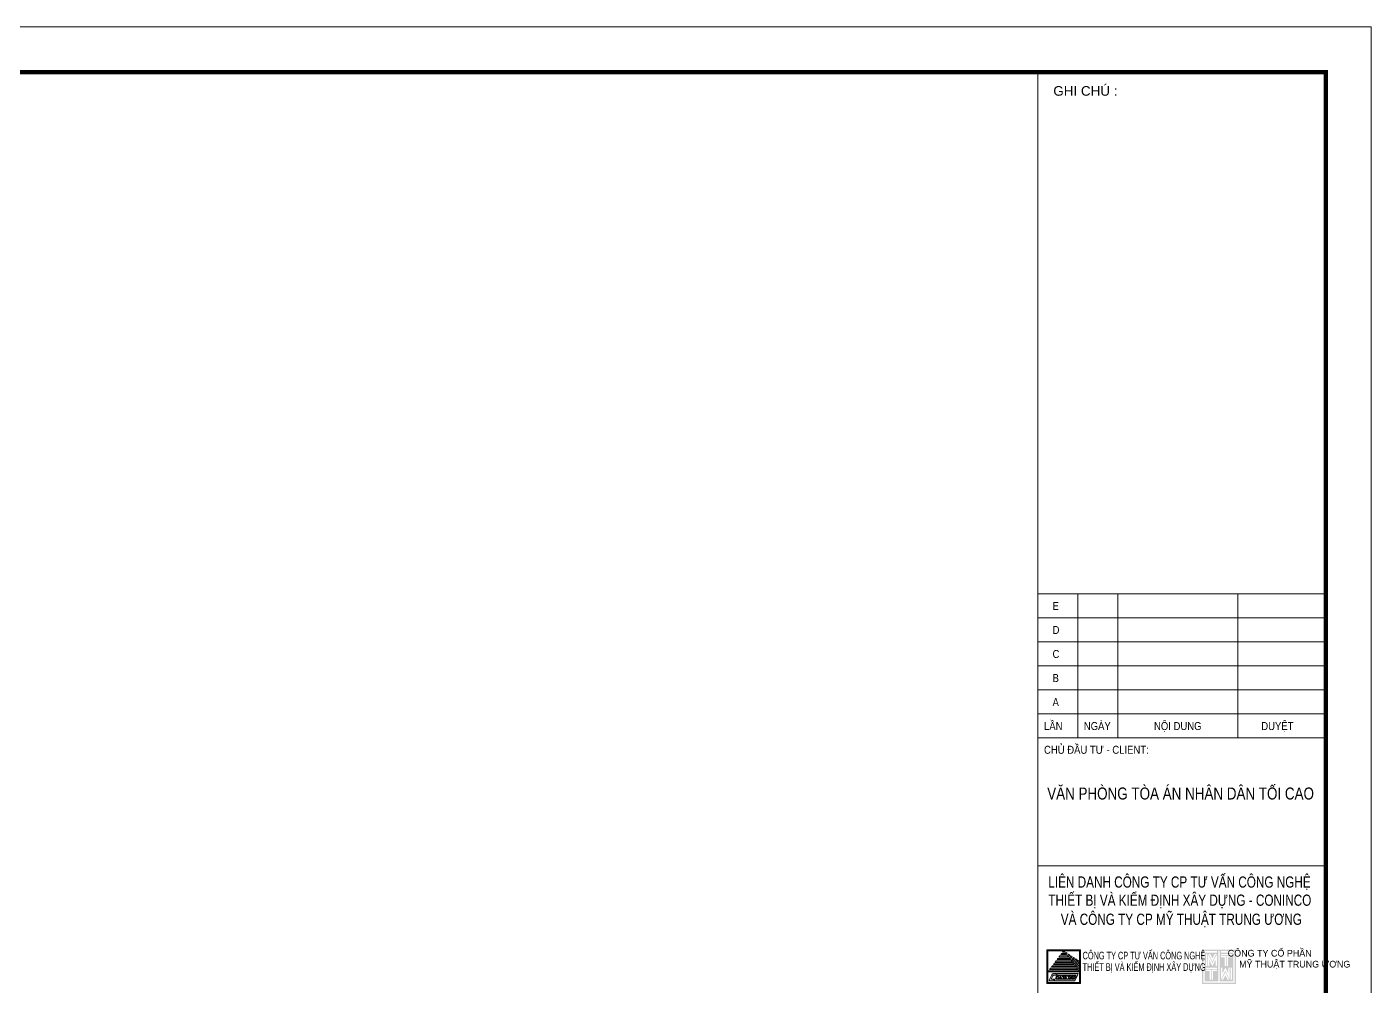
# Model space of a CAD drawing. Header units: millimetres. Extents: x -470 to 125, y -325 to 641.
# Drawn here: x -172.1 to 124.9, y -116.9 to 94.9 of the extents above; entities that cross this region are included whole.
import ezdxf
from ezdxf.enums import TextEntityAlignment as Align

# ---------------------------------------------------------------- set-up
doc = ezdxf.new("R2010")
doc.units = ezdxf.units.MM
doc.header["$MEASUREMENT"] = 0
doc.layers.add('N2-TEXT02', color=2, linetype='Continuous', lineweight=20)
doc.styles.add('A1-arial', font='arial_1.ttf')
doc.styles.add('Arial', font='arial_1.ttf')
doc.styles.add('style8', font='VHHELS.SHX')

# ---------------------------------------------------------------- blocks, each defined once
blk = doc.blocks.new('A$C4EFA0292')
h = blk.add_hatch(color=0)
h.paths.add_polyline_path([(-0.3, 4.29), (0.3, 4.29), (0, 4.69)])
h.paths.add_polyline_path([(0.39, 4.43), (0, 4.69), (0.3, 4.29)])
h.paths.add_polyline_path([(4.69, 4.69), (5, 5), (-5, 5), (-4.69, 4.69)])
h.paths.add_polyline_path([(4.69, -4.69), (5, -5), (5, 5), (4.69, 4.69)])
h.paths.add_polyline_path([(-4.69, 4.69), (-5, 5), (-5, -5), (-4.69, -4.69)])
h.paths.add_polyline_path([(5, -5), (4.69, -4.69), (-4.69, -4.69), (-5, -5)])
h.paths.add_polyline_path([(0.34, -3.76), (0.59, -3.2), (0.43, -3.2), (0.17, -3.76), (-0.17, -3.76), (0.08, -3.2), (-0.09, -3.2), (-0.34, -3.76), (-0.65, -3.76), (-0.65, -3.2), (-0.9, -3.76), (-1.21, -3.76), (-0.96, -3.2), (-1.13, -3.2), (-1.27, -3.5, -0.293611), (-1.67, -3.76), (-1.87, -3.76, -0.546059), (-2.07, -3.45), (-1.96, -3.2), (-2.3, -3.2), (-2.75, -4.18), (3.36, -4.18), (3.81, -3.2), (3.46, -3.2), (3.33, -3.5, -0.293611), (2.93, -3.76), (2.72, -3.76, -0.546059), (2.52, -3.45), (2.64, -3.2), (1.98, -3.2), (1.87, -3.43, 0.750604), (1.91, -3.47, 0.385557), (2.02, -3.42), (2.06, -3.33), (2.4, -3.33), (2.29, -3.57, -0.293611), (2.01, -3.76), (1.63, -3.76, -0.546059), (1.48, -3.53), (1.64, -3.2), (1.46, -3.2), (1.21, -3.76), (0.9, -3.76), (0.9, -3.2), (0.65, -3.76)])
h.paths.add_polyline_path([(-1.79, -2.07), (-2.23, -3.04), (-1.89, -3.04), (-1.75, -2.75, -0.293611), (-1.35, -2.49), (-1.15, -2.49, -0.546059), (-0.95, -2.8), (-1.06, -3.04), (-0.89, -3.04), (-0.64, -2.49), (-0.33, -2.49), (-0.33, -3.04), (-0.07, -2.49), (0.24, -2.49), (-0.02, -3.04), (0.16, -3.04), (0.4, -2.5), (0.75, -2.5), (0.5, -3.04), (0.66, -3.04), (0.92, -2.49), (1.23, -2.49), (1.23, -3.04), (1.48, -2.49), (1.79, -2.49), (1.54, -3.04), (1.71, -3.04), (1.88, -2.67, -0.293611), (2.16, -2.49), (2.55, -2.49, -0.546059), (2.69, -2.71), (2.6, -2.91), (2.25, -2.91), (2.3, -2.81, 0.750604), (2.26, -2.78, 0.385557), (2.15, -2.82), (2.05, -3.04), (2.71, -3.04), (2.84, -2.75, -0.293611), (3.24, -2.49), (3.45, -2.49, -0.546059), (3.65, -2.8), (3.54, -3.04), (3.88, -3.04), (4.32, -2.07)])
h.paths.add_polyline_path([(-2.28, -2.51), (-2.08, -2.07), (-2.96, -2.07, 0.293611), (-3.52, -2.43), (-4.23, -3.98, 0.546059), (-4.1, -4.18), (-3.04, -4.18), (-2.84, -3.74), (-3.4, -3.74, -0.546059), (-3.54, -3.52), (-3.16, -2.69, -0.293611), (-2.87, -2.51)])
h.paths.add_polyline_path([(-1.44, -2.82), (-1.54, -3.04), (-1.4, -3.04), (-1.3, -2.81, 0.750604), (-1.34, -2.78, 0.385557)])
h.paths.add_polyline_path([(-1.48, -3.2), (-1.62, -3.2), (-1.72, -3.43, 0.750604), (-1.68, -3.47, 0.385557), (-1.58, -3.42)], flags=17)
h.paths.add_polyline_path([(3.3, -2.81, 0.750604), (3.26, -2.78, 0.385557), (3.15, -2.82), (3.05, -3.04), (3.19, -3.04)], flags=17)
h.paths.add_polyline_path([(3.12, -3.2), (2.98, -3.2), (2.87, -3.43, 0.750604), (2.91, -3.47, 0.385557), (3.02, -3.42)], flags=17)
h.paths.add_polyline_path([(4.69, -1.56), (4.41, -1.2), (-4.41, -1.2), (-4.69, -1.56)])
h.paths.add_polyline_path([(4.69, -0.79), (4.41, -1.2), (4.69, -1.56)])
h.paths.add_polyline_path([(4.69, -0.01), (4.69, 0.77), (3.86, -0.47), (4.14, -0.83)])
h.paths.add_polyline_path([(-3.86, -0.47), (-4.14, -0.83), (4.14, -0.83), (3.86, -0.47)])
h.paths.add_polyline_path([(3.59, -0.1), (3.32, 0.27), (-3.32, 0.27), (-3.59, -0.1)])
h.paths.add_polyline_path([(3.59, -0.1), (4.69, 1.55), (4.69, 1.56), (4.34, 1.8), (3.32, 0.27)])
h.paths.add_polyline_path([(3.98, 2.04), (3.62, 2.27), (2.77, 1), (3.04, 0.63)])
h.paths.add_polyline_path([(3.04, 0.63), (2.77, 1), (-2.77, 1), (-3.04, 0.63)])
h.paths.add_polyline_path([(2.49, 1.36), (2.22, 1.73), (-2.22, 1.73), (-2.49, 1.36)])
h.paths.add_polyline_path([(2.49, 1.36), (3.26, 2.51), (2.9, 2.75), (2.22, 1.73)])
h.paths.add_polyline_path([(1.95, 2.09), (2.54, 2.99), (2.19, 3.23), (1.67, 2.46)])
h.paths.add_polyline_path([(-1.67, 2.46), (-1.95, 2.09), (1.95, 2.09), (1.67, 2.46)])
h.paths.add_polyline_path([(1.83, 3.47), (1.47, 3.71), (1.12, 3.19), (1.4, 2.82)])
h.paths.add_polyline_path([(1.4, 2.82), (1.12, 3.19), (-1.12, 3.19), (-1.4, 2.82)])
h.paths.add_polyline_path([(0.85, 3.56), (1.11, 3.95), (0.75, 4.19), (0.57, 3.92)])
h.paths.add_polyline_path([(0.85, 3.56), (0.57, 3.92), (-0.57, 3.92), (-0.85, 3.56)])
at = {"color": 0}
for points in [[(5, 5), (-5, 5), (-4.69, 4.69), (4.69, 4.69), (5, 5)], [(-4.69, 4.69), (-5, 5), (-5, -5), (-4.69, -4.69), (-4.69, 4.69)], [(0, 4.69), (-0.3, 4.29), (0.3, 4.29), (0, 4.69)], [(0.39, 4.43), (0, 4.69), (0.3, 4.29), (0.39, 4.43)], [(1.11, 3.95), (0.75, 4.19), (0.57, 3.92), (0.85, 3.56), (1.11, 3.95)], [(5, 5), (4.69, 4.69), (4.69, -4.69), (5, -5), (5, 5)], [(3.32, 0.27), (-3.32, 0.27), (-3.59, -0.1), (3.59, -0.1), (3.32, 0.27)], [(2.77, 1), (-2.77, 1), (-3.04, 0.63), (3.04, 0.63), (2.77, 1)], [(2.22, 1.73), (-2.22, 1.73), (-2.49, 1.36), (2.49, 1.36), (2.22, 1.73)], [(1.67, 2.46), (-1.67, 2.46), (-1.95, 2.09), (1.95, 2.09), (1.67, 2.46)], [(1.12, 3.19), (-1.12, 3.19), (-1.4, 2.82), (1.4, 2.82), (1.12, 3.19)], [(0.57, 3.92), (-0.57, 3.92), (-0.85, 3.56), (0.85, 3.56), (0.57, 3.92)], [(1.83, 3.47), (1.47, 3.71), (1.12, 3.19), (1.4, 2.82), (1.83, 3.47)], [(2.54, 2.99), (2.19, 3.23), (1.67, 2.46), (1.95, 2.09), (2.54, 2.99)], [(3.26, 2.51), (2.9, 2.75), (2.22, 1.73), (2.49, 1.36), (3.26, 2.51)], [(3.98, 2.04), (3.62, 2.27), (2.77, 1), (3.04, 0.63), (3.98, 2.04)], [(4.69, 1.55), (4.69, 1.56), (4.34, 1.8), (3.32, 0.27), (3.59, -0.1), (4.69, 1.55)], [(4.69, -0.01), (4.69, 0.77), (3.86, -0.47), (4.14, -0.83), (4.69, -0.01)], [(4.41, -1.2), (-4.41, -1.2), (-4.69, -1.56), (4.69, -1.56), (4.41, -1.2)], [(3.86, -0.47), (-3.86, -0.47), (-4.14, -0.83), (4.14, -0.83), (3.86, -0.47)], [(4.69, -0.79), (4.41, -1.2), (4.69, -1.56), (4.69, -0.79)], [(4.69, -4.69), (-4.69, -4.69), (-5, -5), (5, -5), (4.69, -4.69)]]:
    blk.add_lwpolyline(points, close=True, dxfattribs=at)
for points in [[(-2.08, -2.07), (-2.96, -2.07, 0.293611), (-3.52, -2.43), (-4.23, -3.98, 0.546059), (-4.1, -4.18), (-3.04, -4.18), (-2.84, -3.74), (-3.4, -3.74, -0.546059), (-3.54, -3.52), (-3.16, -2.69, -0.293611), (-2.87, -2.51), (-2.28, -2.51), (-2.08, -2.07)], [(1.9, -3.47, -0.546059), (1.87, -3.43), (1.98, -3.2), (2.64, -3.2), (2.52, -3.45, 0.546059), (2.72, -3.76), (2.93, -3.76, 0.293611), (3.33, -3.5), (3.46, -3.2), (3.81, -3.2), (3.36, -4.18), (-2.75, -4.18), (-2.3, -3.2), (-1.96, -3.2), (-2.07, -3.45, 0.546059), (-1.87, -3.76), (-1.67, -3.76, 0.293611), (-1.27, -3.5), (-1.13, -3.2), (-0.96, -3.2), (-1.21, -3.76), (-0.9, -3.76), (-0.65, -3.2), (-0.65, -3.76), (-0.34, -3.76), (-0.09, -3.2), (0.08, -3.2), (-0.17, -3.76), (0.17, -3.76), (0.43, -3.2), (0.59, -3.2), (0.34, -3.76), (0.65, -3.76), (0.9, -3.2), (0.9, -3.76), (1.21, -3.76), (1.46, -3.2), (1.64, -3.2), (1.48, -3.53, 0.546059), (1.63, -3.76), (2.01, -3.76, 0.293611), (2.29, -3.57), (2.4, -3.33), (2.06, -3.33), (2.02, -3.42, -0.293611), (1.94, -3.47), (1.9, -3.47, -0.546059)], [(4.32, -2.07), (-1.79, -2.07), (-2.23, -3.04), (-1.89, -3.04), (-1.75, -2.75, -0.293611), (-1.35, -2.49), (-1.15, -2.49, -0.546059), (-0.95, -2.8), (-1.06, -3.04), (-0.89, -3.04), (-0.64, -2.49), (-0.33, -2.49), (-0.33, -3.04), (-0.07, -2.49), (0.24, -2.49), (-0.02, -3.04), (0.16, -3.04), (0.4, -2.5), (0.75, -2.5), (0.5, -3.04), (0.66, -3.04), (0.92, -2.49), (1.23, -2.49), (1.23, -3.04), (1.48, -2.49), (1.79, -2.49), (1.54, -3.04), (1.71, -3.04), (1.88, -2.67, -0.293611), (2.16, -2.49), (2.55, -2.49, -0.546059), (2.69, -2.71), (2.6, -2.91), (2.25, -2.91), (2.3, -2.81, 0.546059), (2.27, -2.77), (2.23, -2.77, 0.293611), (2.15, -2.82), (2.05, -3.04), (2.71, -3.04), (2.84, -2.75, -0.293611), (3.24, -2.49), (3.45, -2.49, -0.546059), (3.65, -2.8), (3.54, -3.04), (3.88, -3.04), (4.32, -2.07)], [(-1.48, -3.2), (-1.62, -3.2), (-1.72, -3.43, 0.546055), (-1.7, -3.47, 0.000001), (-1.7, -3.47, 0.000002), (-1.7, -3.47), (-1.7, -3.47), (-1.65, -3.47, 0.293611), (-1.58, -3.42), (-1.48, -3.2)], [(-1.32, -2.77, -0.546059), (-1.3, -2.81), (-1.4, -3.04), (-1.54, -3.04), (-1.44, -2.82, -0.293611), (-1.37, -2.77), (-1.32, -2.77, -0.546059)], [(2.9, -3.47, -0.546059), (2.87, -3.43), (2.98, -3.2), (3.12, -3.2), (3.02, -3.42, -0.293611), (2.94, -3.47), (2.9, -3.47, -0.546059)], [(3.27, -2.77, -0.546059), (3.3, -2.81), (3.19, -3.04), (3.05, -3.04), (3.15, -2.82, -0.293611), (3.23, -2.77), (3.27, -2.77, -0.546059)]]:
    blk.add_lwpolyline(points, format="xyb", close=True, dxfattribs=at)

msp = doc.modelspace()

# ---------------------------------------------------------------- hatches: boundary and pattern name
at = {"layer": 'N2-TEXT02'}
h = msp.add_hatch(color=256, dxfattribs=at)
h.paths.add_polyline_path([(95.07, -108.88), (87.53, -108.88), (87.53, -116.42), (95.07, -116.42)])
h.paths.add_polyline_path([(93.34, -112.5), (93.04, -112.5), (93.04, -110.24), (94.17, -110.24), (94.17, -110.54), (93.34, -110.54)], flags=16)
h.paths.add_polyline_path([(94.47, -109.49), (91.75, -109.49), (91.75, -109.18), (94.77, -109.18), (94.77, -116.12), (87.83, -116.12), (87.83, -109.18), (90.85, -109.18), (90.85, -109.49), (88.14, -109.49), (88.14, -115.82), (91.15, -115.82), (91.15, -109.18), (91.45, -109.18), (91.45, -115.82), (94.47, -115.82)], flags=16)
h.paths.add_polyline_path([(92.89, -112.5), (92.58, -112.5), (92.58, -110.54), (91.75, -110.54), (91.75, -110.24), (92.89, -110.24)], flags=16)
h.paths.add_polyline_path([(91.75, -110.09), (91.75, -109.79), (94.17, -109.79), (94.17, -110.09)], flags=16)
h.paths.add_polyline_path([(93.87, -112.8), (94.17, -112.8), (94.17, -115.52), (93.87, -115.52)], flags=16)
h.paths.add_polyline_path([(93.71, -112.8), (93.71, -115.48), (92.73, -113.49), (91.75, -115.48), (91.75, -112.8), (92.06, -112.8), (92.06, -114.18), (92.73, -112.8), (93.41, -114.18), (93.41, -112.8)], flags=16)
h.paths.add_polyline_path([(92.73, -113.83), (93.57, -115.52), (93.23, -115.52), (92.73, -114.51), (92.24, -115.52), (91.9, -115.52)], flags=16)
h.paths.add_polyline_path([(90.85, -112.5), (90.55, -112.5), (90.55, -111.12), (89.87, -112.5), (89.19, -111.12), (89.19, -112.5), (88.89, -112.5), (88.89, -109.83), (89.87, -111.82), (90.85, -109.83)], flags=16)
h.paths.add_polyline_path([(90.85, -112.8), (90.85, -113.1), (88.44, -113.1), (88.44, -112.8)], flags=16)
h.paths.add_polyline_path([(89.87, -111.48), (89.04, -109.79), (89.37, -109.79), (89.87, -110.79), (90.37, -109.79), (90.7, -109.79)], flags=16)
h.paths.add_polyline_path([(90.85, -113.26), (90.85, -113.56), (90.02, -113.56), (90.02, -115.52), (89.72, -115.52), (89.72, -113.26)], flags=16)
h.paths.add_polyline_path([(89.57, -113.26), (89.57, -115.52), (89.27, -115.52), (89.27, -113.56), (88.44, -113.56), (88.44, -113.26)], flags=16)
h.paths.add_polyline_path([(88.74, -112.5), (88.44, -112.5), (88.44, -109.79), (88.74, -109.79)], flags=16)

# ---------------------------------------------------------------- linework, layer by layer
for p, q in [((51.29, 84.92), (51.29, -315.08)), ((51.29, -30.25), (114.93, -30.25)), ((60.13, -30.25), (60.13, -62.07)), ((68.97, -30.25), (68.97, -62.07)), ((95.48, -30.25), (95.48, -62.07)), ((51.29, -35.55), (114.93, -35.55)), ((51.29, -40.85), (114.93, -40.85)), ((51.29, -46.16), (114.93, -46.16)), ((51.29, -51.46), (114.93, -51.46)), ((51.29, -56.76), (114.93, -56.76)), ((51.29, -62.07), (114.93, -62.07)), ((51.29, -90.35), (114.93, -90.35))]:
    msp.add_line(p, q, dxfattribs=at)
msp.add_lwpolyline([(-469.07, -325.08), (124.93, -325.08), (124.93, 94.92), (-469.07, 94.92)], close=True, dxfattribs=at)
at = {"layer": 'N2-TEXT02', "const_width": 1}
msp.add_lwpolyline([(-444.07, -315.08), (-444.07, 84.92), (114.93, 84.92), (114.93, -315.08)], close=True, dxfattribs=at)

# ---------------------------------------------------------------- block references
at = {"layer": 'N2-TEXT02', "lineweight": -3, "xscale": 0.7448494769090576, "yscale": 0.7448494769090576, "zscale": 0.7448494769090576}
msp.add_blockref('A$C4EFA0292', (56.98, -112.61), dxfattribs=at)

# ---------------------------------------------------------------- texts
at = {"layer": 'N2-TEXT02', "style": 'Arial'}
for s, height, width, p in [('E', 1.77, 0.85, (54.54, -33.85)), ('D', 1.77, 0.85, (54.54, -39.15)), ('C', 1.77, 0.85, (54.54, -44.45)), ('B', 1.77, 0.85, (54.54, -49.76)), ('A', 1.77, 0.85, (54.54, -55.06)), ('LẦN', 1.768, 0.85, (52.66, -60.36)), ('NGÀY', 1.768, 0.85, (61.45, -60.36)), ('NỘI DUNG', 1.768, 0.85, (76.96, -60.36)), ('DUYỆT', 1.768, 0.85, (100.66, -60.36)), ('CHỦ ĐẦU TƯ - CLIENT:', 1.7677, 0.85, (52.66, -65.6)), ('LIÊN DANH CÔNG TY CP TƯ VẤN CÔNG NGHỆ', 2.4747, 0.75, (53.61, -95.16)), ('THIẾT BỊ VÀ KIỂM ĐỊNH XÂY DỰNG - CONINCO', 2.4747, 0.75, (53.61, -99.17)), ('VÀ CÔNG TY CP MỸ THUẬT TRUNG ƯƠNG', 2.4747, 0.75, (56.36, -103.38)), ('CÔNG TY CP TƯ VẤN CÔNG NGHỆ', 1.6873, 0.6, (61.18, -111)), ('THIẾT BỊ VÀ KIỂM ĐỊNH XÂY DỰNG', 1.6873, 0.6, (61.18, -113.55))]:
    msp.add_text(s, height=height, dxfattribs=dict(at, width=width)).set_placement(p)
at = {"layer": 'N2-TEXT02', "style": 'Arial', "width": 0.8}
msp.add_text('VĂN PHÒNG TÒA ÁN NHÂN DÂN TỐI CAO', height=2.6515, dxfattribs=at).set_placement((82.83, -75.7), align=Align.CENTER)
at = {"layer": 'N2-TEXT02', "style": 'style8'}
msp.add_text('C«ng ty cæ phÇn', height=1.4786, dxfattribs=at).set_placement((102.52, -110.38), align=Align.CENTER)
msp.add_text('mü thuËt trung \xad¬ng', height=1.4786, dxfattribs=at).set_placement((95.76, -112.8))
at = {"layer": 'N2-TEXT02', "ltscale": 10, "insert": (54.72, 81.84), "char_height": 2.121, "width": 58.2665, "attachment_point": 1, "style": 'A1-arial'}
msp.add_mtext('GHI CHÚ :', dxfattribs=at)

doc.saveas('drawing.dxf')
